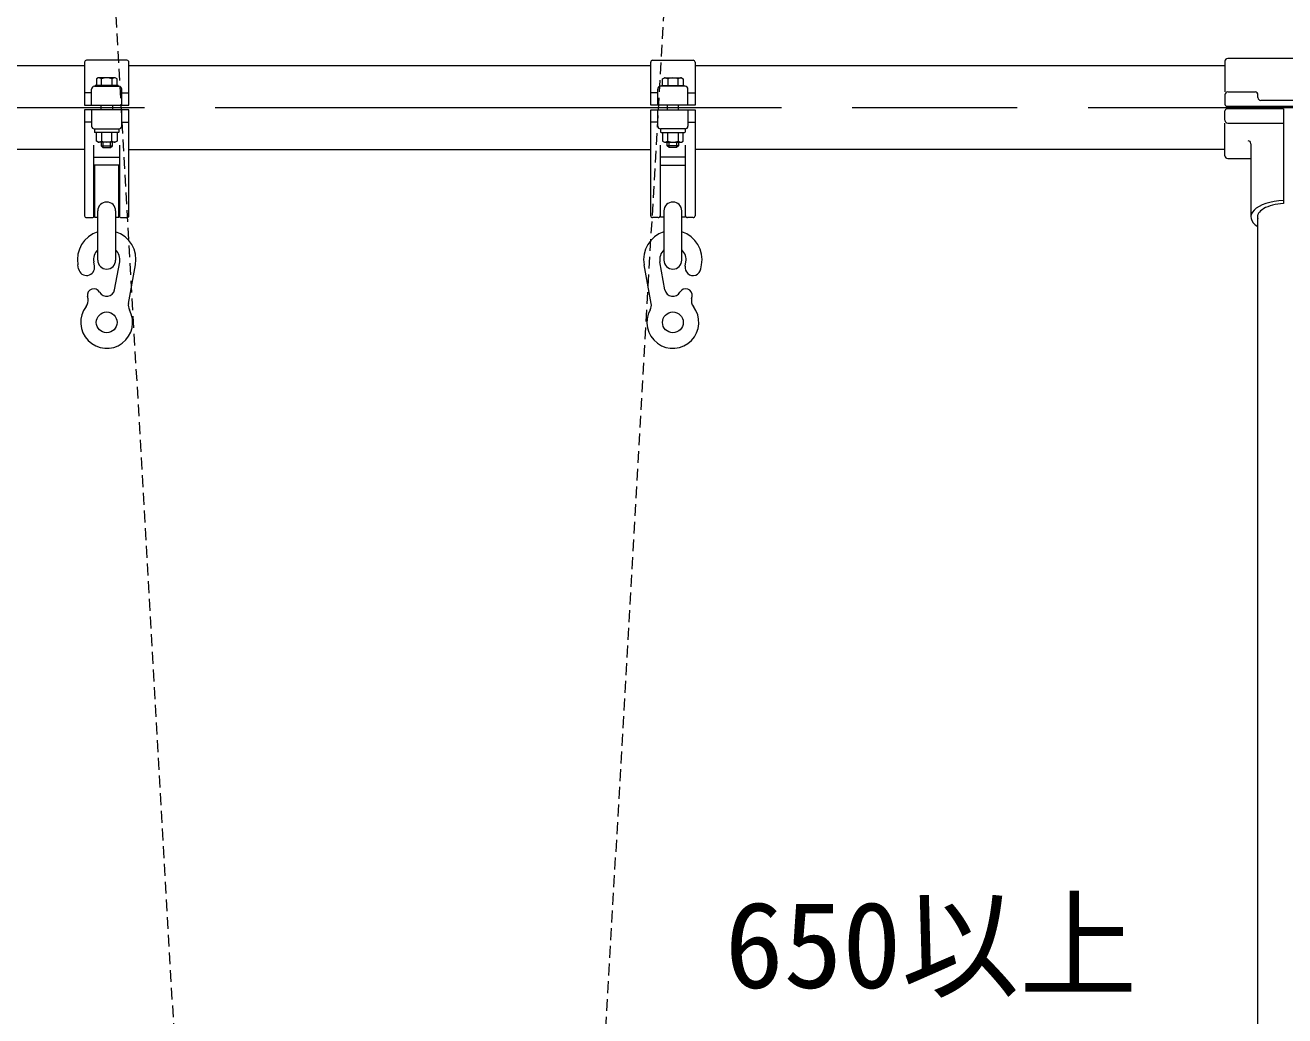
# Model space of a CAD drawing. Units: millimetres at full size, sheet at 1:50; details may follow other scales. Extents: x 750 to 20250, y 750 to 14100.
# Drawn here: x 4686 to 6020, y 4546 to 5596 of the extents above; entities that cross this region are included whole.
import ezdxf
from ezdxf.enums import TextEntityAlignment as Align

# ---------------------------------------------------------------- set-up
doc = ezdxf.new("R2010")
doc.units = ezdxf.units.MM
doc.header["$LTSCALE"] = 50
doc.linetypes.add('CHAIN', pattern=[18.5, 12, -1.5, 3.5, -1.5])
doc.linetypes.add('USER1', pattern=[0.375, 0.25, -0.125])
for name, color, linetype, lineweight in [('D-BMK', 2, 'CHAIN', 13), ('D-STR', 1, 'Continuous', 13), ('D-STR-DIM\u3000寸法線、寸法値', 7, 'Continuous', 13), ('D-STR-HIDDEN', 1, 'Continuous', 25)]:
    doc.layers.add(name, color=color, linetype=linetype, lineweight=lineweight)
doc.styles.add('ＭＳ ゴシック', font='')
doc.styles.get('ＭＳ ゴシック').set_extended_font_data('MS Gothic')

msp = doc.modelspace()

# ---------------------------------------------------------------- linework, layer by layer
at = {"layer": 'D-BMK'}
msp.add_line((3036.95, 5508.39), (9006.91, 5508.39), dxfattribs=at)
at = {"layer": 'D-STR'}
for p, q in [((4748.43, 5556.44), (4748.43, 5510.94)), ((4793.43, 5558.44), (4750.43, 5558.44)), ((4795.43, 5510.94), (4795.43, 5556.44)), ((5348.43, 5510.94), (5348.43, 5556.44)), ((5350.43, 5558.44), (5393.43, 5558.44)), ((5395.43, 5556.44), (5395.43, 5510.94)), ((5956.93, 5557.39), (5956.93, 5524.89)), ((6083.93, 5560.39), (5959.93, 5560.39)), ((4195.43, 5552.94), (4748.43, 5552.94)), ((4762.93, 5539.94), (4760.98, 5538.82)), ((4780.93, 5539.94), (4762.93, 5539.94)), ((4782.88, 5538.82), (4780.93, 5539.94)), ((4795.43, 5552.94), (5348.43, 5552.94)), ((5360.98, 5538.82), (5362.93, 5539.94)), ((5362.93, 5539.94), (5380.93, 5539.94)), ((5380.93, 5539.94), (5382.88, 5538.82)), ((5395.43, 5552.94), (5956.93, 5552.94)), ((4755.93, 5510.94), (4755.93, 5527.94)), ((4758.93, 5530.94), (4784.93, 5530.94)), ((4759.88, 5531.94), (4759.88, 5530.94)), ((4783.98, 5531.94), (4759.88, 5531.94)), ((4760.98, 5538.82), (4760.98, 5531.94)), ((4766.44, 5531.94), (4766.44, 5538.82)), ((4777.41, 5538.82), (4777.41, 5531.94)), ((4782.88, 5531.94), (4782.88, 5538.82)), ((4783.98, 5531.94), (4783.98, 5530.94)), ((4787.93, 5510.94), (4787.93, 5527.94)), ((5355.93, 5510.94), (5355.93, 5527.94)), ((5384.93, 5530.94), (5358.93, 5530.94)), ((5359.88, 5531.94), (5383.98, 5531.94)), ((5359.88, 5531.94), (5359.88, 5530.94)), ((5360.98, 5531.94), (5360.98, 5538.82)), ((5366.44, 5538.82), (5366.44, 5531.94)), ((5377.41, 5531.94), (5377.41, 5538.82)), ((5382.88, 5538.82), (5382.88, 5531.94)), ((5383.98, 5531.94), (5383.98, 5530.94)), ((5387.93, 5510.94), (5387.93, 5527.94)), ((4755.93, 5523.94), (4748.43, 5523.94)), ((4787.93, 5523.94), (4795.43, 5523.94)), ((5355.93, 5523.94), (5348.43, 5523.94)), ((5387.93, 5523.94), (5395.43, 5523.94)), ((5956.93, 5521.89), (5956.93, 5511.89)), ((5959.93, 5524.89), (5988.93, 5524.89)), ((5991.93, 5518.89), (5991.93, 5521.89)), ((6048.93, 5515.89), (5994.93, 5515.89)), ((4748.43, 5510.94), (4795.43, 5510.94)), ((4748.43, 5505.84), (4748.43, 5393.84)), ((4795.43, 5505.84), (4748.43, 5505.84)), ((4755.93, 5505.84), (4755.93, 5488.84)), ((4765.93, 5505.84), (4765.93, 5510.94)), ((4777.93, 5510.94), (4777.93, 5505.84)), ((4787.93, 5488.84), (4787.93, 5505.84)), ((4795.43, 5393.84), (4795.43, 5505.84)), ((5395.43, 5510.94), (5348.43, 5510.94)), ((5348.43, 5393.84), (5348.43, 5505.84)), ((5348.43, 5505.84), (5395.43, 5505.84)), ((5355.93, 5488.84), (5355.93, 5505.84)), ((5365.93, 5510.94), (5365.93, 5505.84)), ((5377.93, 5505.84), (5377.93, 5510.94)), ((5387.93, 5505.84), (5387.93, 5488.84)), ((5395.43, 5505.84), (5395.43, 5393.84)), ((5956.93, 5494.89), (5956.93, 5504.89)), ((5958.93, 5509.89), (6084.93, 5509.89)), ((6018.93, 5506.89), (5958.93, 5506.89)), ((6018.93, 5506.89), (6018.93, 5406.61)), ((4755.93, 5492.84), (4748.43, 5492.84)), ((4787.93, 5492.84), (4795.43, 5492.84)), ((5355.93, 5492.84), (5348.43, 5492.84)), ((5387.93, 5492.84), (5395.43, 5492.84)), ((5956.93, 5457.39), (5956.93, 5491.89)), ((5959.93, 5491.89), (6018.93, 5491.89)), ((4758.93, 5485.84), (4784.93, 5485.84)), ((4758.93, 5485.34), (4759.43, 5485.84)), ((4758.93, 5485.34), (4758.93, 5482.34)), ((4759.43, 5481.84), (4758.93, 5482.34)), ((4784.43, 5481.84), (4759.43, 5481.84)), ((4760.98, 5472.97), (4760.98, 5481.84)), ((4766.44, 5481.84), (4766.44, 5472.97)), ((4777.41, 5472.97), (4777.41, 5481.84)), ((4782.88, 5481.84), (4782.88, 5472.97)), ((4784.93, 5485.34), (4784.43, 5485.84)), ((4784.93, 5482.34), (4784.43, 5481.84)), ((4784.93, 5485.34), (4784.93, 5482.34)), ((5384.93, 5485.84), (5358.93, 5485.84)), ((5358.93, 5485.34), (5359.43, 5485.84)), ((5358.93, 5485.34), (5358.93, 5482.34)), ((5358.93, 5482.34), (5359.43, 5481.84)), ((5359.43, 5481.84), (5384.43, 5481.84)), ((5360.98, 5481.84), (5360.98, 5472.97)), ((5366.44, 5472.97), (5366.44, 5481.84)), ((5377.41, 5481.84), (5377.41, 5472.97)), ((5382.88, 5472.97), (5382.88, 5481.84)), ((5384.93, 5485.34), (5384.43, 5485.84)), ((5384.43, 5481.84), (5384.93, 5482.34)), ((5384.93, 5485.34), (5384.93, 5482.34)), ((4748.43, 5463.84), (4195.43, 5463.84)), ((4758.43, 5393.84), (4758.43, 5468.72)), ((4762.93, 5471.84), (4760.98, 5472.97)), ((4780.93, 5471.84), (4762.93, 5471.84)), ((4765.93, 5471.84), (4765.93, 5467.94)), ((4765.93, 5467.94), (4767.93, 5465.94)), ((4765.93, 5467.94), (4777.93, 5467.94)), ((4767.93, 5471.84), (4767.93, 5465.94)), ((4767.93, 5465.94), (4775.93, 5465.94)), ((4775.93, 5465.94), (4775.93, 5471.84)), ((4775.93, 5465.94), (4777.93, 5467.94)), ((4777.93, 5467.94), (4777.93, 5471.84)), ((4782.88, 5472.97), (4780.93, 5471.84)), ((4785.43, 5468.72), (4785.43, 5393.84)), ((4795.43, 5463.84), (5348.43, 5463.84)), ((5358.43, 5468.72), (5358.43, 5393.84)), ((5360.98, 5472.97), (5362.93, 5471.84)), ((5362.93, 5471.84), (5380.93, 5471.84)), ((5365.93, 5467.94), (5365.93, 5471.84)), ((5367.93, 5465.94), (5365.93, 5467.94)), ((5377.93, 5467.94), (5365.93, 5467.94)), ((5367.93, 5465.94), (5367.93, 5471.84)), ((5375.93, 5465.94), (5367.93, 5465.94)), ((5375.93, 5471.84), (5375.93, 5465.94)), ((5377.93, 5467.94), (5375.93, 5465.94)), ((5377.93, 5471.84), (5377.93, 5467.94)), ((5380.93, 5471.84), (5382.88, 5472.97)), ((5385.43, 5393.84), (5385.43, 5468.72)), ((5956.93, 5463.84), (5395.43, 5463.84)), ((5984.43, 5470.15), (5984.43, 5392.6)), ((4758.43, 5455.84), (4785.43, 5455.84)), ((4758.93, 5447.34), (4758.93, 5392.34)), ((4784.93, 5447.34), (4758.93, 5447.34)), ((4784.93, 5392.34), (4784.93, 5447.34)), ((5385.43, 5455.84), (5358.43, 5455.84)), ((5358.93, 5392.34), (5358.93, 5447.34)), ((5358.93, 5447.34), (5384.93, 5447.34)), ((5384.93, 5447.34), (5384.93, 5392.34)), ((5959.93, 5454.39), (5984.43, 5454.39)), ((4762.43, 5346.84), (4762.43, 5398.85)), ((4781.43, 5398.85), (4781.43, 5346.84)), ((5362.43, 5398.85), (5362.43, 5346.84)), ((5381.43, 5346.84), (5381.43, 5398.85)), ((5991.68, 2958.39), (5991.68, 5394.4)), ((4750.43, 5391.84), (4756.43, 5391.84)), ((4758.93, 5392.34), (4762.43, 5392.34)), ((4781.43, 5392.34), (4784.93, 5392.34)), ((4787.43, 5391.84), (4793.43, 5391.84)), ((5356.43, 5391.84), (5350.43, 5391.84)), ((5362.43, 5392.34), (5358.93, 5392.34)), ((5384.93, 5392.34), (5381.43, 5392.34)), ((5393.43, 5391.84), (5387.43, 5391.84)), ((4742.22, 5337.48), (4741.44, 5341.74)), ((4758.94, 5340.56), (4758.16, 5344.81)), ((4780.28, 5315.3), (4785.7, 5344.81)), ((4794.9, 5300.81), (4802.42, 5341.74)), ((5348.95, 5300.81), (5341.44, 5341.74)), ((5363.58, 5315.3), (5358.16, 5344.81)), ((5384.92, 5340.56), (5385.7, 5344.81)), ((5401.64, 5337.48), (5402.42, 5341.74)), ((4752.14, 5305.64), (4751.64, 5308.34)), ((5391.72, 5305.64), (5392.22, 5308.34))]:
    msp.add_line(p, q, dxfattribs=at)
for centre in [(4771.93, 5280.84), (5371.93, 5280.84)]:
    msp.add_circle(centre, 11, dxfattribs=at)
for centre, radius, start, end in [((4750.43, 5556.44), 2, 90, 180), ((4793.43, 5556.44), 2, 0, 90), ((5350.43, 5556.44), 2, 90, 180), ((5393.43, 5556.44), 2, 0, 90), ((5959.93, 5557.39), 3, 90, 180), ((4762.94, 5533.94), 6, 54.32692, 90), ((4771.93, 5526.02), 13.92, 66.80152, 113.19848), ((4780.91, 5533.94), 6, 90, 125.67308), ((5362.94, 5533.94), 6, 54.32692, 90), ((5371.93, 5526.02), 13.92, 66.80152, 113.19848), ((5380.91, 5533.94), 6, 90, 125.67308), ((4758.93, 5527.94), 3, 90, 180), ((4784.93, 5527.94), 3, 0, 90), ((5358.93, 5527.94), 3, 90, 180), ((5384.93, 5527.94), 3, 0, 90), ((5959.93, 5521.89), 3, 90, 180), ((5988.93, 5521.89), 3, 0, 90), ((5994.93, 5518.89), 3, 180, 270), ((5958.93, 5511.89), 2, 180, 270), ((5958.93, 5504.89), 2, 90, 180), ((4758.93, 5488.84), 3, 180, 270), ((4784.93, 5488.84), 3, 270, 0), ((5358.93, 5488.84), 3, 180, 270), ((5384.93, 5488.84), 3, 270, 0), ((5959.93, 5494.89), 3, 180, 270), ((5981.43, 5470.15), 3, 0, 90), ((4762.94, 5477.84), 6, 270, 305.67308), ((4771.93, 5485.77), 13.92, 246.80152, 293.19848), ((4780.91, 5477.84), 6, 234.32692, 270), ((5362.94, 5477.84), 6, 270, 305.67308), ((5371.93, 5485.77), 13.92, 246.80152, 293.19848), ((5380.91, 5477.84), 6, 234.32692, 270), ((5959.93, 5457.39), 3, 180, 270), ((4771.93, 5398.85), 9.5, 0, 180), ((5371.93, 5398.85), 9.5, 0, 180), ((4750.43, 5393.84), 2, 180, 270), ((4756.43, 5393.84), 2, 270, 0), ((4787.43, 5393.84), 2, 180, 270), ((4793.43, 5393.84), 2, 270, 0), ((5350.43, 5393.84), 2, 180, 270), ((5356.43, 5393.84), 2, 270, 0), ((5387.43, 5393.84), 2, 180, 270), ((5393.43, 5393.84), 2, 270, 0), ((4771.93, 5347.34), 31, 107.84552, 190.40734), ((4771.93, 5347.34), 31, 349.59266, 72.15448), ((5371.93, 5347.34), 31, 107.84552, 190.40734), ((5371.93, 5347.34), 31, 349.59266, 72.15448), ((4771.93, 5347.34), 14, 132.73211, 190.40734), ((4771.93, 5347.34), 14, 349.59266, 47.26789), ((5371.93, 5347.34), 14, 132.73211, 190.40734), ((5371.93, 5347.34), 14, 349.59266, 47.26789), ((4750.58, 5339.02), 8.5, 190.40734, 10.40734), ((4771.93, 5346.84), 9.5, 180, 0), ((5371.93, 5346.84), 9.5, 180, 0), ((5393.28, 5339.02), 8.5, 169.59266, 349.59266), ((4758.39, 5309.58), 6.87, 28.16907, 190.40734), ((4771.93, 5316.83), 8.49, 208.16907, 349.59266), ((5371.93, 5316.83), 8.49, 190.40734, 331.83093), ((5385.46, 5309.58), 6.87, 349.59266, 151.83093), ((4742.3, 5303.83), 10, 322.19121, 10.40734), ((4804.74, 5299), 10, 169.59266, 208.96957), ((5339.12, 5299), 10, 331.03043, 10.40734), ((5401.55, 5303.83), 10, 169.59266, 217.80879), ((4771.93, 5280.84), 27.5, 142.19121, 28.96957), ((5371.93, 5280.84), 27.5, 151.03043, 37.80879)]:
    msp.add_arc(centre, radius, start, end, dxfattribs=at)
for major_axis, start_param, end_param in [((-37.5, 0), 4.7924746, 6.9154915), ((30.5, 0), 1.6693163, 3.2697172)]:
    msp.add_ellipse((6021.93, 5392.6), major_axis=major_axis, ratio=0.461749, start_param=start_param, end_param=end_param, dxfattribs=at)
at = {"layer": 'D-STR-HIDDEN', "color": 2, "linetype": 'USER1', "lineweight": 13}
for p, q in [((4878.93, 3908.39), (4771.93, 5780.84)), ((5371.93, 5780.84), (5264.93, 3908.39))]:
    msp.add_line(p, q, dxfattribs=at)

# ---------------------------------------------------------------- texts
at = {"layer": 'D-STR-DIM\u3000寸法線、寸法値', "style": 'ＭＳ ゴシック'}
msp.add_text('650以上', height=91.64, dxfattribs=at).set_placement((5645.45, 4621.62), align=Align.MIDDLE_CENTER)

doc.saveas('drawing.dxf')
